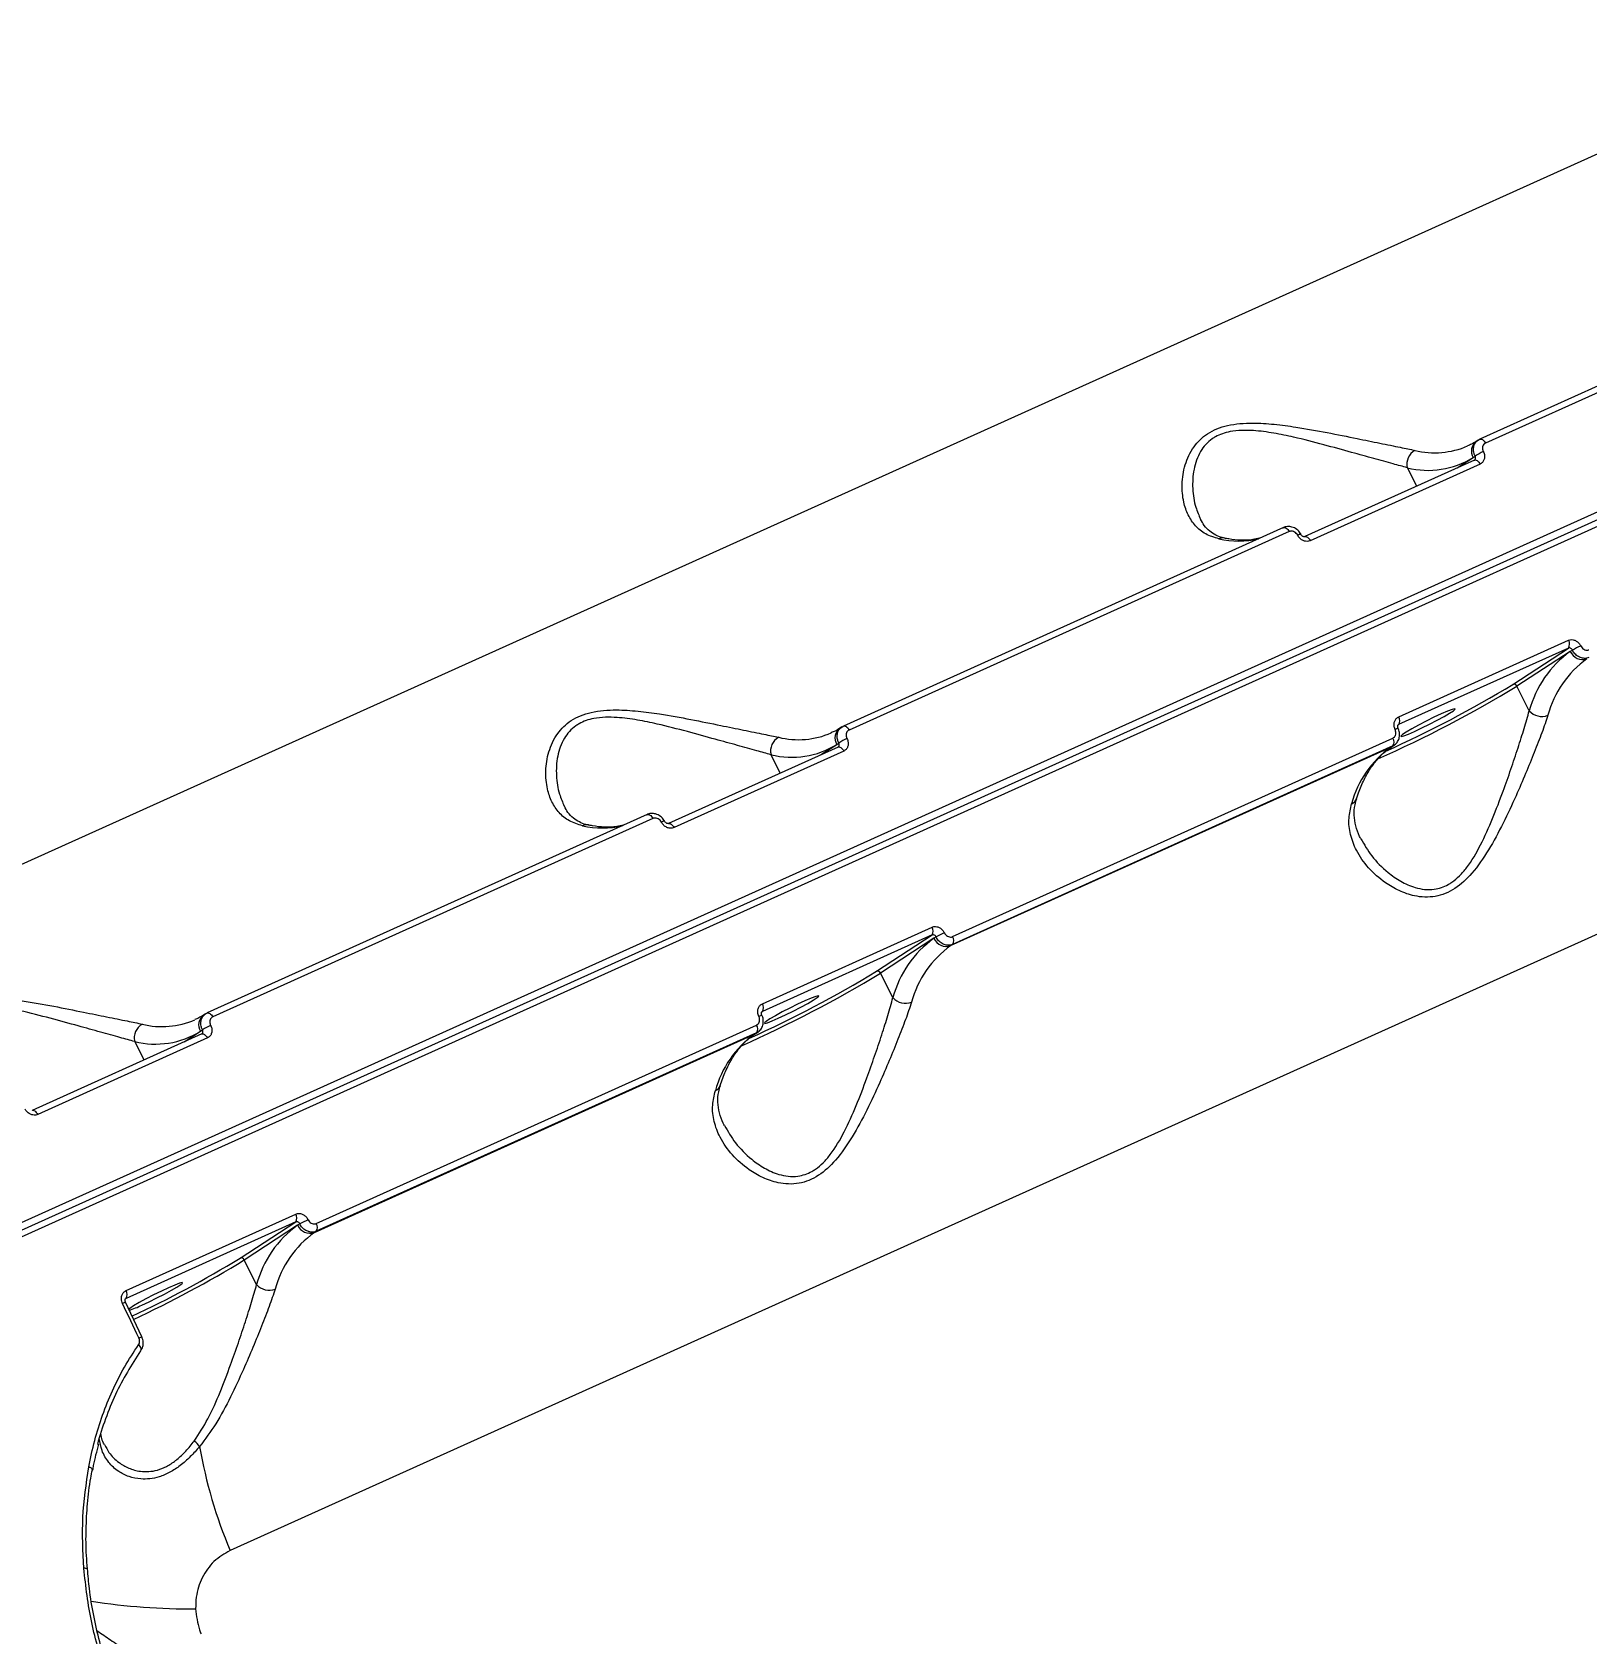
# Model space of a CAD drawing. Header units: millimetres. Extents: x -8422 to 28150, y -6982 to 5510.
# Drawn here: x 21199.7 to 21428.6, y 1173.9 to 1409.6 of the extents above; entities that cross this region are included whole.
import ezdxf

# ---------------------------------------------------------------- set-up
doc = ezdxf.new("R2010")
doc.units = ezdxf.units.MM
for name, color, linetype in [('DIKOM_ОБЪЕКТ', 7, 'Continuous'), ('DIKOM_РАЗМЕР_ЗОНА', 7, 'Continuous'), ('DIKOM_РАЗМЕР_ОБЪЕКТА', 7, 'Continuous')]:
    doc.layers.add(name, color=color, linetype=linetype)
doc.styles.add('style1', font='arial.ttf', dxfattribs={"width": 0.8})
doc.dimstyles.new('1-50', dxfattribs={"dimtxt": 300, "dimasz": 200, "dimexe": 100, "dimexo": 0, "dimgap": 100, "dimtad": 1, "dimdec": 0, "dimtxsty": 'style1', "dimcen": 0, "dimclrd": 7, "dimclre": 7, "dimadec": 1, "dimazin": 2, "dimtfac": 1, "dimtdec": 0, "dimtmove": 1, "dimatfit": 3, "dimfxl": 0, "dimlwd": 25, "dimlwe": 18, "dimarcsym": 0})

# ---------------------------------------------------------------- blocks, each defined once
blk = doc.blocks.new('*D15')
at = {"layer": 'Defpoints', "color": 0, "transparency": 16777216}
for p in [(19380.28, 3651.45), (27070.13, 3651.45), (15204.41, -3115.19)]:
    blk.add_point(p, dxfattribs=at)
at = {"layer": 'DIKOM_РАЗМЕР_ОБЪЕКТА', "color": 7, "lineweight": 18, "transparency": 16777216}
for p, q in [((19380.28, 3651.45), (27170.13, 3651.45)), ((15204.41, -3115.19), (27170.13, -3115.19))]:
    blk.add_line(p, q, dxfattribs=at)
at = {"layer": 'DIKOM_РАЗМЕР_ОБЪЕКТА', "color": 7, "lineweight": 25, "transparency": 16777216}
blk.add_line((27070.13, -2915.19), (27070.13, 3451.45), dxfattribs=at)
at = {"layer": 'DIKOM_РАЗМЕР_ОБЪЕКТА', "color": 7, "transparency": 16777216}
for points in [[(27036.8, 3451.45), (27103.47, 3451.45), (27070.13, 3651.45)], [(27036.8, -2915.19), (27103.47, -2915.19), (27070.13, -3115.19)]]:
    blk.add_solid(points, dxfattribs=at)
at = {"layer": 'DIKOM_РАЗМЕР_ОБЪЕКТА', "color": 0, "transparency": 16777216, "insert": (26816.96, -135.25), "char_height": 300, "attachment_point": 5, "rotation": 90, "style": 'style1'}
blk.add_mtext('6750', dxfattribs=at)
blk = doc.blocks.new('*D16')
at = {"layer": 'Defpoints', "color": 0, "transparency": 16777216}
for p in [(12490, 1387.95), (23986.61, 1004.03), (12490, -5796.5)]:
    blk.add_point(p, dxfattribs=at)
at = {"layer": 'DIKOM_РАЗМЕР_ОБЪЕКТА', "color": 7, "lineweight": 18, "transparency": 16777216}
for p, q in [((12490, 1387.95), (12490, -5896.5)), ((23986.61, 1004.03), (23986.61, -5896.5))]:
    blk.add_line(p, q, dxfattribs=at)
at = {"layer": 'DIKOM_РАЗМЕР_ОБЪЕКТА', "color": 7, "lineweight": 25, "transparency": 16777216}
blk.add_line((23786.61, -5796.5), (12690, -5796.5), dxfattribs=at)
at = {"layer": 'DIKOM_РАЗМЕР_ОБЪЕКТА', "color": 7, "transparency": 16777216}
for points in [[(12690, -5763.17), (12690, -5829.83), (12490, -5796.5)], [(23786.61, -5763.17), (23786.61, -5829.83), (23986.61, -5796.5)]]:
    blk.add_solid(points, dxfattribs=at)
at = {"layer": 'DIKOM_РАЗМЕР_ОБЪЕКТА', "color": 0, "transparency": 16777216, "insert": (18238.3, -5543.33), "char_height": 300, "attachment_point": 5, "style": 'style1'}
blk.add_mtext('11500', dxfattribs=at)
blk = doc.blocks.new('*D14')
at = {"layer": 'Defpoints', "color": 0, "transparency": 16777216}
for p in [(20684.73, 5148.63), (28049.7, 5148.63), (14575.76, -5055.5)]:
    blk.add_point(p, dxfattribs=at)
at = {"layer": 'DIKOM_РАЗМЕР_ЗОНА', "color": 7, "lineweight": 18, "transparency": 16777216}
for p, q in [((20684.73, 5148.63), (28149.7, 5148.63)), ((14575.76, -5055.5), (28149.7, -5055.5))]:
    blk.add_line(p, q, dxfattribs=at)
at = {"layer": 'DIKOM_РАЗМЕР_ЗОНА', "color": 7, "lineweight": 25, "transparency": 16777216}
blk.add_line((28049.7, -4855.5), (28049.7, 4948.63), dxfattribs=at)
at = {"layer": 'DIKOM_РАЗМЕР_ЗОНА', "color": 7, "transparency": 16777216}
for points in [[(28016.36, 4948.63), (28083.03, 4948.63), (28049.7, 5148.63)], [(28016.36, -4855.5), (28083.03, -4855.5), (28049.7, -5055.5)]]:
    blk.add_solid(points, dxfattribs=at)
at = {"layer": 'DIKOM_РАЗМЕР_ЗОНА', "color": 0, "transparency": 16777216, "insert": (27796.52, -63.59), "char_height": 300, "attachment_point": 5, "rotation": 90, "style": 'style1'}
blk.add_mtext('10200', dxfattribs=at)
blk = doc.blocks.new('*D13')
at = {"layer": 'Defpoints', "color": 0, "transparency": 16777216}
for p in [(10490, 1785.06), (25983.09, 460.53), (10490, -6882.5)]:
    blk.add_point(p, dxfattribs=at)
at = {"layer": 'DIKOM_РАЗМЕР_ЗОНА', "color": 7, "lineweight": 18, "transparency": 16777216}
for p, q in [((10490, 1785.06), (10490, -6982.5)), ((25983.09, 460.53), (25983.09, -6982.5))]:
    blk.add_line(p, q, dxfattribs=at)
at = {"layer": 'DIKOM_РАЗМЕР_ЗОНА', "color": 7, "lineweight": 25, "transparency": 16777216}
blk.add_line((25783.09, -6882.5), (10690, -6882.5), dxfattribs=at)
at = {"layer": 'DIKOM_РАЗМЕР_ЗОНА', "color": 7, "transparency": 16777216}
for points in [[(10690, -6849.17), (10690, -6915.83), (10490, -6882.5)], [(25783.09, -6849.17), (25783.09, -6915.83), (25983.09, -6882.5)]]:
    blk.add_solid(points, dxfattribs=at)
at = {"layer": 'DIKOM_РАЗМЕР_ЗОНА', "color": 0, "transparency": 16777216, "insert": (18236.55, -6629.33), "char_height": 300, "attachment_point": 5, "style": 'style1'}
blk.add_mtext('15500', dxfattribs=at)

msp = doc.modelspace()

# ---------------------------------------------------------------- linework, layer by layer
at = {"layer": 'DIKOM_ОБЪЕКТ', "color": 7, "linetype": 'Continuous', "lineweight": 15}
for p, q in [((21181.88, 1279.83), (21455.08, 1402.96)), ((21170.8, 1222.19), (21548.59, 1392.46)), ((21548.64, 1391.3), (21170.84, 1221.03)), ((21549.48, 1390.67), (21171.69, 1220.41)), ((21477.6, 1378.94), (21412.81, 1349.74)), ((21478.43, 1378.34), (21413.64, 1349.15)), ((21412.58, 1349.61), (21412.29, 1349.42)), ((21412.59, 1349.59), (21412.77, 1349.72)), ((21412.77, 1349.72), (21412.81, 1349.74)), ((21412.02, 1346.65), (21387.04, 1335.4)), ((21412.85, 1346.06), (21387.87, 1334.8)), ((21409.46, 1345.5), (21411.82, 1347.04)), ((21411.82, 1347.04), (21412.13, 1347.24)), ((21412.03, 1346.66), (21412.01, 1346.66)), ((21402.15, 1345.53), (21403.51, 1342.82)), ((21383.93, 1336.72), (21319.14, 1307.52)), ((21383.92, 1336.72), (21383.93, 1336.72)), ((21384.76, 1336.13), (21319.97, 1306.93)), ((21400.88, 1308.88), (21425.86, 1320.14)), ((21425.85, 1318.99), (21400.87, 1307.73)), ((21417.67, 1313.65), (21425.85, 1318.99)), ((21426.14, 1318.51), (21418.28, 1313.38)), ((21426.44, 1318.71), (21426.14, 1318.51)), ((21420.09, 1309.77), (21418.28, 1313.38)), ((21502.05, 1309.33), (21228.86, 1186.2)), ((21318.91, 1307.39), (21318.62, 1307.21)), ((21318.93, 1307.37), (21319.11, 1307.5)), ((21319.11, 1307.5), (21319.14, 1307.52)), ((21400.87, 1307.73), (21400.82, 1307.7)), ((21400.87, 1307.73), (21400.83, 1307.7)), ((21318.35, 1304.44), (21293.37, 1293.18)), ((21319.18, 1303.84), (21294.21, 1292.59)), ((21315.79, 1303.28), (21318.15, 1304.83)), ((21318.15, 1304.83), (21318.46, 1305.03)), ((21318.36, 1304.45), (21318.35, 1304.44)), ((21334.92, 1275.21), (21399.71, 1304.41)), ((21400, 1304.6), (21335.21, 1275.4)), ((21335.22, 1276.54), (21400.01, 1305.74)), ((21399.71, 1304.41), (21400, 1304.6)), ((21399.91, 1304.52), (21399.71, 1304.41)), ((21399.91, 1304.52), (21400.2, 1304.71)), ((21400.18, 1304.73), (21400, 1304.6)), ((21308.48, 1303.31), (21309.84, 1300.6)), ((21290.26, 1294.5), (21225.48, 1265.31)), ((21290.25, 1294.5), (21290.26, 1294.5)), ((21291.09, 1293.91), (21226.31, 1264.72)), ((21307.21, 1266.66), (21332.19, 1277.92)), ((21332.18, 1276.78), (21307.21, 1265.52)), ((21324, 1271.44), (21332.18, 1276.78)), ((21332.47, 1276.29), (21324.61, 1271.17)), ((21332.77, 1276.49), (21332.47, 1276.29)), ((21335.21, 1275.4), (21334.92, 1275.21)), ((21326.42, 1267.56), (21324.61, 1271.17)), ((21225.24, 1265.18), (21224.95, 1264.99)), ((21225.26, 1265.16), (21225.44, 1265.29)), ((21225.44, 1265.29), (21225.48, 1265.31)), ((21241.55, 1234.32), (21306.34, 1263.52)), ((21307.21, 1265.52), (21307.15, 1265.48)), ((21307.21, 1265.52), (21307.16, 1265.49)), ((21224.68, 1262.22), (21199.71, 1250.97)), ((21225.52, 1261.63), (21200.54, 1250.37)), ((21222.12, 1261.07), (21224.49, 1262.61)), ((21224.49, 1262.61), (21224.79, 1262.81)), ((21224.69, 1262.23), (21224.68, 1262.23)), ((21241.26, 1233), (21306.04, 1262.2)), ((21306.33, 1262.38), (21241.55, 1233.18)), ((21306.04, 1262.2), (21306.33, 1262.38)), ((21306.24, 1262.3), (21306.04, 1262.2)), ((21306.24, 1262.3), (21306.53, 1262.49)), ((21306.51, 1262.51), (21306.33, 1262.38)), ((21214.82, 1261.1), (21216.18, 1258.39)), ((21213.54, 1224.45), (21238.52, 1235.71)), ((21238.52, 1234.56), (21213.54, 1223.3)), ((21230.33, 1229.22), (21238.52, 1234.56)), ((21238.8, 1234.08), (21230.95, 1228.95)), ((21239.11, 1234.28), (21238.8, 1234.08)), ((21241.55, 1233.18), (21241.26, 1233)), ((21232.76, 1225.34), (21230.95, 1228.95)), ((21215.87, 1217.66), (21213.47, 1222.75)), ((21213.54, 1223.3), (21213.49, 1223.27)), ((21213.54, 1223.3), (21213.49, 1223.27))]:
    msp.add_line(p, q, dxfattribs=at)
at = {"layer": 'DIKOM_ОБЪЕКТ', "color": 7, "linetype": 'Continuous', "lineweight": 15, "flags": 128}
for points in [[(21412.81, 1349.74), (21412.87, 1349.75), (21412.97, 1349.76), (21413.08, 1349.73), (21413.2, 1349.67), (21413.32, 1349.57), (21413.44, 1349.45), (21413.54, 1349.31), (21413.64, 1349.15)], [(21412.02, 1346.65), (21412.07, 1346.67), (21412.18, 1346.68), (21412.29, 1346.65), (21412.41, 1346.58), (21412.53, 1346.49), (21412.65, 1346.37), (21412.75, 1346.22), (21412.85, 1346.06)], [(21383.93, 1336.72), (21383.98, 1336.74), (21384.09, 1336.74), (21384.2, 1336.71), (21384.32, 1336.65), (21384.44, 1336.56), (21384.56, 1336.43), (21384.66, 1336.29), (21384.76, 1336.13)], [(21387.04, 1335.4), (21387.1, 1335.41), (21387.2, 1335.42), (21387.31, 1335.39), (21387.43, 1335.32), (21387.55, 1335.23), (21387.67, 1335.11), (21387.78, 1334.96), (21387.87, 1334.8)], [(21403.21, 1306.74), (21404.28, 1307.24), (21405.42, 1307.8), (21406.54, 1308.38), (21407.56, 1308.93), (21408.37, 1309.41), (21408.93, 1309.77), (21409.19, 1310), (21409.12, 1310.06), (21408.73, 1309.96), (21408.05, 1309.7), (21407.14, 1309.3), (21406.07, 1308.81), (21404.93, 1308.25), (21403.81, 1307.67), (21402.8, 1307.12), (21401.98, 1306.64), (21401.42, 1306.27), (21401.17, 1306.05), (21401.24, 1305.99), (21401.63, 1306.09), (21402.3, 1306.35), (21403.21, 1306.74)], [(21319.14, 1307.52), (21319.2, 1307.54), (21319.3, 1307.54), (21319.42, 1307.51), (21319.53, 1307.45), (21319.65, 1307.36), (21319.77, 1307.24), (21319.88, 1307.09), (21319.97, 1306.93)], [(21318.35, 1304.44), (21318.41, 1304.46), (21318.51, 1304.46), (21318.63, 1304.43), (21318.74, 1304.37), (21318.86, 1304.27), (21318.98, 1304.15), (21319.09, 1304.01), (21319.18, 1303.84)], [(21290.26, 1294.5), (21290.32, 1294.52), (21290.42, 1294.53), (21290.54, 1294.5), (21290.65, 1294.43), (21290.77, 1294.34), (21290.89, 1294.22), (21291, 1294.08), (21291.09, 1293.91)], [(21293.37, 1293.18), (21293.43, 1293.2), (21293.53, 1293.2), (21293.65, 1293.17), (21293.77, 1293.11), (21293.89, 1293.01), (21294, 1292.89), (21294.11, 1292.75), (21294.21, 1292.59)], [(21309.55, 1264.53), (21310.61, 1265.02), (21311.76, 1265.59), (21312.88, 1266.17), (21313.89, 1266.72), (21314.71, 1267.19), (21315.27, 1267.56), (21315.52, 1267.78), (21315.45, 1267.84), (21315.06, 1267.74), (21314.38, 1267.48), (21313.47, 1267.09), (21312.4, 1266.59), (21311.26, 1266.03), (21310.14, 1265.45), (21309.13, 1264.9), (21308.31, 1264.42), (21307.75, 1264.06), (21307.5, 1263.84), (21307.57, 1263.77), (21307.96, 1263.87), (21308.63, 1264.13), (21309.55, 1264.53)], [(21225.48, 1265.31), (21225.53, 1265.32), (21225.64, 1265.33), (21225.75, 1265.3), (21225.87, 1265.23), (21225.99, 1265.14), (21226.1, 1265.02), (21226.21, 1264.88), (21226.31, 1264.72)], [(21224.68, 1262.22), (21224.74, 1262.24), (21224.84, 1262.25), (21224.96, 1262.22), (21225.08, 1262.15), (21225.2, 1262.06), (21225.31, 1261.94), (21225.42, 1261.79), (21225.52, 1261.63)], [(21199.71, 1250.97), (21199.76, 1250.98), (21199.87, 1250.99), (21199.98, 1250.96), (21200.1, 1250.89), (21200.22, 1250.8), (21200.33, 1250.68), (21200.44, 1250.53), (21200.54, 1250.37)], [(21215.88, 1222.31), (21216.95, 1222.81), (21218.09, 1223.37), (21219.21, 1223.95), (21220.22, 1224.5), (21221.04, 1224.98), (21221.6, 1225.34), (21221.85, 1225.57), (21221.78, 1225.63), (21221.39, 1225.53), (21220.72, 1225.27), (21219.81, 1224.87), (21218.74, 1224.38), (21217.6, 1223.82), (21216.47, 1223.24), (21215.46, 1222.69), (21214.65, 1222.21), (21214.09, 1221.84), (21213.88, 1221.68)], [(21215.43, 1217.48), (21215.13, 1218.11), (21214.83, 1218.75), (21214.53, 1219.39), (21214.23, 1220.02), (21213.93, 1220.66), (21213.63, 1221.29), (21213.32, 1221.93), (21213.02, 1222.57)], [(21215.74, 1215.66), (21215.77, 1215.74), (21215.78, 1215.85), (21215.76, 1215.96), (21215.7, 1216.08), (21215.62, 1216.21), (21215.51, 1216.35), (21215.38, 1216.47)], [(21215.67, 1215.6), (21215.74, 1215.66), (21215.74, 1215.66)], [(21208.56, 1198.11), (21208.56, 1198.11), (21208.56, 1198.17), (21208.52, 1198.24), (21208.44, 1198.31), (21208.34, 1198.38), (21208.21, 1198.44), (21208.05, 1198.51)], [(21207.84, 1183.49), (21207.83, 1183.51), (21207.79, 1183.54), (21207.71, 1183.56), (21207.61, 1183.58), (21207.48, 1183.59), (21207.32, 1183.59)]]:
    msp.add_lwpolyline(points, dxfattribs=at)
at = {"layer": 'DIKOM_ОБЪЕКТ', "color": 7, "linetype": 'Continuous', "lineweight": 15}
for centre, radius, start, end in [((21406.2, 1359.93), 12.19, 256.1439, 293.325), ((21413.38, 1347.97), 1.81, 126.8692, 210.8524), ((21404.36, 1346.08), 2.28, 118.4047, 194.0667), ((21405.2, 1357.68), 12.53, 255.9045, 301.8826), ((21416.35, 1341.09), 7.46, 113.9139, 124.48), ((21374.98, 1333.84), 1.36, 78.7186, 115.0593), ((21377.34, 1347.92), 13.18, 257.0994, 282.7908), ((21386.49, 1334.88), 0.865, 91.2532, 124.024), ((21425.06, 1319.57), 0.981, 324.0664, 35.4924), ((21435.34, 1305.68), 15.78, 125.657, 164.9894), ((21427.94, 1319.28), 1.96, 203.1587, 289.3712), ((21436.19, 1300.3), 20.82, 114.1283, 117.9072), ((21437.35, 1305.21), 15.03, 125.6571, 164.9899), ((21322.99, 1471.1), 184.27, 293.9532, 301.1387), ((21328.73, 1460.08), 171.32, 294.215, 301.2728), ((21417.83, 1313.19), 0.491, 23.1568, 109.3698), ((21400.08, 1308.31), 0.982, 324.0924, 35.4664), ((21421.94, 1311.42), 2.48, 221.7151, 291.0839), ((21312.53, 1317.71), 12.19, 256.1433, 293.3256), ((21319.71, 1305.76), 1.81, 126.8684, 210.8531), ((21401.41, 1305.02), 2.24, 105.6853, 118.0669), ((21310.7, 1303.87), 2.28, 118.4053, 194.0663), ((21311.54, 1315.46), 12.53, 255.9041, 301.8831), ((21322.68, 1298.87), 7.46, 113.9148, 124.478), ((21408.47, 1292.2), 15.03, 125.6573, 164.9887), ((21399.21, 1305.17), 0.978, 323.9901, 35.315), ((21393.48, 1297.27), 1.27, 291.9987, 340.8202), ((21281.31, 1291.62), 1.36, 78.7224, 115.0576), ((21283.67, 1305.71), 13.18, 257.0998, 282.7907), ((21292.82, 1292.67), 0.865, 91.2446, 124.0292), ((21331.39, 1277.35), 0.981, 324.0657, 35.4931), ((21341.67, 1263.47), 15.78, 125.6571, 164.9893), ((21334.27, 1277.06), 1.96, 203.1583, 289.3715), ((21342.53, 1258.06), 20.85, 114.131, 117.9046), ((21334.42, 1275.97), 0.978, 323.9895, 35.3036), ((21343.69, 1263), 15.03, 125.6573, 164.9899), ((21229.33, 1428.88), 184.26, 293.9531, 301.1388), ((21235.06, 1417.87), 171.33, 294.215, 301.2727), ((21324.16, 1270.97), 0.491, 23.158, 109.371), ((21306.41, 1266.09), 0.981, 324.0739, 35.4848), ((21328.28, 1269.21), 2.48, 221.7145, 291.0838), ((21217.03, 1261.65), 2.28, 118.4087, 194.0626), ((21218.86, 1275.5), 12.2, 256.1455, 293.3234), ((21226.04, 1263.54), 1.81, 126.8692, 210.8524), ((21229.02, 1256.65), 7.47, 113.9182, 124.4757), ((21305.54, 1262.96), 0.978, 323.9906, 35.3145), ((21307.75, 1262.79), 2.25, 105.7087, 118.0402), ((21217.87, 1273.25), 12.53, 255.9041, 301.883), ((21314.81, 1249.98), 15.03, 125.6571, 164.9899), ((21299.81, 1255.05), 1.27, 292.0105, 340.8167), ((21237.72, 1235.14), 0.981, 324.0662, 35.4926), ((21248, 1221.25), 15.78, 125.657, 164.9894), ((21250.02, 1220.78), 15.03, 125.6571, 164.99), ((21240.61, 1234.85), 1.96, 203.1598, 289.3701), ((21248.87, 1215.85), 20.85, 114.1318, 117.9049), ((21240.75, 1233.76), 0.978, 323.9897, 35.3033), ((21146.05, 1367.34), 161.8, 294.9928, 301.3911), ((21142.4, 1374.45), 170.32, 295.0895, 301.3234), ((21230.49, 1228.76), 0.491, 23.1568, 109.3698), ((21212.74, 1223.88), 0.981, 324.066, 35.4927), ((21234.61, 1226.99), 2.48, 221.7148, 291.0839), ((21214.07, 1220.61), 2.22, 105.5961, 118.1047), ((21210.89, 1232.32), 11.18, 285.8123, 296.4745), ((21216.89, 1214.59), 3.23, 108.325, 116.9038), ((21219.71, 1197.71), 6.02, 39.2012, 49.9803), ((21294.39, 1213.7), 71.07, 189.8776, 202.7678), ((21223.18, 1273.39), 95.78, 261.1483, 270.3693)]:
    msp.add_arc(centre, radius, start, end, dxfattribs=at)
for points, knots in [([(21549.04, 1392.62), (21548.13, 1394.42), (21545.5, 1399.63), (21541.02, 1408.19), (21535.59, 1418.26), (21530.03, 1428.21), (21524.34, 1438.05), (21518.53, 1447.76), (21512.61, 1457.34), (21506.58, 1466.78), (21500.44, 1476.07), (21494.21, 1485.21), (21487.87, 1494.19), (21481.44, 1503.01), (21474.93, 1511.65), (21468.33, 1520.11), (21461.66, 1528.38), (21454.91, 1536.46), (21448.1, 1544.34), (21441.23, 1552.02), (21434.29, 1559.49), (21427.31, 1566.74), (21420.28, 1573.77), (21413.21, 1580.57), (21406.1, 1587.14), (21398.96, 1593.47), (21391.8, 1599.57), (21384.61, 1605.41), (21377.42, 1611.01), (21370.21, 1616.35), (21363, 1621.43), (21355.78, 1626.25), (21348.58, 1630.8), (21341.39, 1635.08), (21334.22, 1639.09), (21327.07, 1642.82), (21319.94, 1646.27), (21312.85, 1649.44), (21305.81, 1652.33), (21298.8, 1654.93), (21291.85, 1657.24), (21284.95, 1659.26), (21278.11, 1660.99), (21271.33, 1662.42), (21264.63, 1663.56), (21258, 1664.41), (21251.46, 1664.94), (21246.29, 1665.19), (21243.33, 1665.15), (21242.5, 1665.14)], [0, 0, 0, 0, 0.01146, 0.033232, 0.055005, 0.076778, 0.098551, 0.120324, 0.142097, 0.163871, 0.185645, 0.207419, 0.229194, 0.250968, 0.272744, 0.29452, 0.316296, 0.338072, 0.359849, 0.381627, 0.403405, 0.425184, 0.446964, 0.468744, 0.490524, 0.512305, 0.534087, 0.55587, 0.577653, 0.599437, 0.621221, 0.643005, 0.66479, 0.686576, 0.708361, 0.730146, 0.751931, 0.773716, 0.795499, 0.817281, 0.839061, 0.860839, 0.882615, 0.904387, 0.926155, 0.947918, 0.969677, 0.991429, 1, 1, 1, 1]), ([(21374.4, 1335.07), (21373.72, 1335.28), (21372.37, 1335.69), (21370.91, 1336.93), (21369.83, 1338.53), (21369.13, 1340.59), (21368.89, 1343.09), (21369.31, 1345.91), (21370.49, 1348.55), (21372.26, 1350.35), (21374.08, 1351.29), (21375.7, 1351.8), (21377.5, 1352.06), (21379.8, 1352.15), (21382.57, 1351.97), (21386.25, 1351.46), (21390.37, 1350.72), (21394.54, 1349.87), (21398.15, 1349.14), (21401.07, 1348.55), (21402.58, 1348.23), (21403.28, 1348.09)], [0, 0, 0, 0, 0.055477, 0.111025, 0.166498, 0.222006, 0.290024, 0.357964, 0.422677, 0.477408, 0.505247, 0.533095, 0.56271, 0.592374, 0.640429, 0.688581, 0.760325, 0.832061, 0.891001, 0.949867, 1, 1, 1, 1]), ([(21402.15, 1345.53), (21401.48, 1345.72), (21400.01, 1346.12), (21397.22, 1346.89), (21393.79, 1347.84), (21389.83, 1348.93), (21385.96, 1349.93), (21382.48, 1350.66), (21379.9, 1351.01), (21377.74, 1351.06), (21375.79, 1350.87), (21374.34, 1350.37), (21373.21, 1349.66), (21372.42, 1348.96), (21371.35, 1347.49), (21370.6, 1345.24), (21370.47, 1342.41), (21370.86, 1339.9), (21371.46, 1338.53), (21371.72, 1337.96)], [0, 0, 0, 0, 0.061486, 0.13326, 0.206987, 0.294192, 0.383694, 0.441011, 0.499494, 0.533514, 0.568445, 0.618446, 0.631766, 0.662963, 0.695201, 0.77222, 0.854273, 0.93858, 1, 1, 1, 1]), ([(21412.29, 1349.42), (21412.06, 1349.27), (21411.66, 1349.01), (21411.21, 1348.84), (21411.02, 1348.77)], [0, 0, 0, 0, 0.573056, 1, 1, 1, 1]), ([(21412.13, 1347.24), (21412.07, 1347.38), (21411.92, 1347.71), (21411.85, 1348.3), (21411.97, 1348.9), (21412.23, 1349.36), (21412.49, 1349.52), (21412.59, 1349.59)], [0, 0, 0, 0, 0.154712, 0.389089, 0.623325, 0.857517, 1, 1, 1, 1]), ([(21413.64, 1349.15), (21413.56, 1349.1), (21413.39, 1349), (21413.24, 1348.74), (21413.18, 1348.44), (21413.22, 1348.15), (21413.29, 1347.98), (21413.33, 1347.91)], [0, 0, 0, 0, 0.214241, 0.428598, 0.643182, 0.858084, 1, 1, 1, 1]), ([(21412.07, 1346.7), (21412.08, 1346.71), (21412.13, 1346.74), (21412.18, 1346.84), (21412.21, 1346.98), (21412.18, 1347.13), (21412.14, 1347.21), (21412.13, 1347.24)], [0, 0, 0, 0, 0.05383, 0.311611, 0.569966, 0.828924, 1, 1, 1, 1]), ([(21413.33, 1347.91), (21413.37, 1347.81), (21413.49, 1347.56), (21413.54, 1347.12), (21413.45, 1346.67), (21413.22, 1346.28), (21412.97, 1346.13), (21412.85, 1346.06)], [0, 0, 0, 0, 0.141846, 0.356731, 0.571339, 0.785714, 1, 1, 1, 1]), ([(21198.53, 747.48), (21201.31, 750.74), (21206.89, 757.26), (21214.4, 768.44), (21221.28, 780.57), (21227.48, 793.83), (21232.98, 808.19), (21237.73, 823.64), (21241.62, 839.83), (21244.67, 856.7), (21246.9, 874.15), (21248.35, 892.48), (21248.97, 911.64), (21248.75, 931.61), (21247.7, 951.69), (21245.88, 971.78), (21243.36, 991.81), (21240.08, 1012.32), (21236.02, 1033.28), (21231.18, 1054.63), (21225.58, 1076.2), (21219.23, 1097.91), (21212.14, 1119.7), (21204.29, 1141.65), (21195.67, 1163.68), (21186.28, 1185.71), (21176.35, 1207.27), (21165.9, 1228.28), (21155.01, 1248.7), (21143.49, 1268.86), (21131.35, 1288.69), (21118.63, 1308.08), (21106.4, 1325.55), (21098.3, 1336.27), (21094.72, 1341.01)], [0, 0, 0, 0, 0.03105, 0.062272, 0.093518, 0.12474, 0.156869, 0.189024, 0.221153, 0.252375, 0.283621, 0.314844, 0.346973, 0.379128, 0.411257, 0.441355, 0.471474, 0.501572, 0.53248, 0.56341, 0.594318, 0.62554, 0.656786, 0.688008, 0.720137, 0.752293, 0.784422, 0.815644, 0.84689, 0.878112, 0.910241, 0.942397, 0.974526, 1, 1, 1, 1]), ([(21198.78, 747.64), (21200, 749.03), (21202.64, 752.02), (21206.5, 756.95), (21210.4, 762.34), (21214.12, 767.98), (21217.66, 773.85), (21221, 779.94), (21224.16, 786.26), (21227.14, 792.81), (21229.93, 799.58), (21232.54, 806.59), (21234.96, 813.83), (21237.21, 821.3), (21239.27, 829.01), (21241.16, 836.95), (21242.85, 845.12), (21244.36, 853.46), (21245.66, 861.97), (21246.76, 870.61), (21247.66, 879.4), (21248.36, 888.34), (21248.87, 897.43), (21249.18, 906.68), (21249.29, 916.08), (21249.2, 925.64), (21248.91, 935.37), (21248.43, 945.26), (21247.75, 955.3), (21246.87, 965.45), (21245.8, 975.66), (21244.53, 985.92), (21243.08, 996.25), (21241.44, 1006.64), (21239.6, 1017.09), (21237.58, 1027.61), (21235.37, 1038.18), (21232.96, 1048.82), (21230.37, 1059.52), (21227.58, 1070.28), (21224.61, 1081.1), (21221.45, 1091.94), (21218.13, 1102.76), (21214.64, 1113.55), (21210.99, 1124.31), (21207.17, 1135.02), (21203.2, 1145.7), (21199.06, 1156.35), (21194.76, 1166.96), (21190.3, 1177.53), (21185.68, 1188.06), (21180.89, 1198.56), (21175.95, 1209.01), (21170.85, 1219.4), (21165.63, 1229.69), (21160.28, 1239.85), (21154.82, 1249.88), (21149.24, 1259.77), (21143.55, 1269.54), (21137.74, 1279.17), (21131.82, 1288.68), (21125.78, 1298.05), (21119.63, 1307.28), (21113.36, 1316.39), (21106.98, 1325.36), (21100.94, 1333.59), (21097, 1338.75), (21095.25, 1341.03)], [0, 0, 0, 0, 0.013413, 0.028975, 0.044584, 0.06014, 0.07562, 0.091044, 0.106428, 0.121791, 0.137148, 0.152515, 0.167906, 0.183338, 0.198828, 0.214393, 0.230027, 0.245639, 0.261158, 0.276612, 0.292018, 0.307394, 0.322757, 0.338125, 0.353509, 0.368927, 0.384396, 0.399934, 0.415554, 0.431174, 0.446686, 0.462149, 0.477574, 0.492974, 0.508362, 0.52375, 0.539148, 0.554568, 0.57002, 0.585519, 0.601075, 0.616652, 0.632182, 0.647658, 0.663093, 0.678501, 0.693892, 0.70928, 0.724675, 0.740088, 0.75553, 0.771014, 0.786552, 0.802132, 0.817683, 0.833173, 0.84862, 0.864035, 0.87943, 0.894819, 0.910213, 0.92562, 0.941053, 0.956525, 0.972046, 0.987622, 1, 1, 1, 1]), ([(21375.27, 1335.19), (21375.15, 1335.21), (21374.63, 1335.29), (21373.89, 1335.62), (21373, 1336.19), (21372.26, 1336.95), (21371.89, 1337.64), (21371.72, 1337.96)], [0, 0, 0, 0, 0.066226, 0.27441, 0.513021, 0.775931, 1, 1, 1, 1]), ([(21386.46, 1335.74), (21386.43, 1335.79), (21386.31, 1336.08), (21385.88, 1336.5), (21385.21, 1336.85), (21384.5, 1336.9), (21384, 1336.8), (21383.8, 1336.64), (21383.77, 1336.62)], [0, 0, 0, 0, 0.054098, 0.290844, 0.53815, 0.754669, 0.962784, 1, 1, 1, 1]), ([(21380.4, 1335.17), (21380.08, 1335.09), (21379.21, 1334.87), (21377.69, 1334.83), (21376.27, 1334.97), (21375.45, 1335.13), (21375.25, 1335.17)], [0, 0, 0, 0, 0.208091, 0.567759, 0.891916, 1, 1, 1, 1]), ([(21386.01, 1335.6), (21385.94, 1335.69), (21385.82, 1335.88), (21385.55, 1336.09), (21385.24, 1336.2), (21384.97, 1336.21), (21384.82, 1336.15), (21384.76, 1336.13)], [0, 0, 0, 0, 0.215163, 0.430189, 0.644935, 0.859439, 1, 1, 1, 1]), ([(21387.87, 1334.8), (21387.78, 1334.77), (21387.56, 1334.69), (21387.15, 1334.7), (21386.69, 1334.86), (21386.28, 1335.17), (21386.1, 1335.46), (21386.01, 1335.6)], [0, 0, 0, 0, 0.140638, 0.355108, 0.56987, 0.784902, 1, 1, 1, 1]), ([(21387.03, 1335.4), (21387.01, 1335.39), (21386.98, 1335.37), (21386.84, 1335.4), (21386.7, 1335.47), (21386.58, 1335.58), (21386.48, 1335.72), (21386.44, 1335.81), (21386.43, 1335.85)], [0, 0, 0, 0, 0.299085, 0.460784, 0.598238, 0.741713, 0.882235, 1, 1, 1, 1]), ([(21425.86, 1320.14), (21425.94, 1320.17), (21426.17, 1320.25), (21426.58, 1320.24), (21427.02, 1320.06), (21427.42, 1319.75), (21427.59, 1319.46), (21427.67, 1319.31)], [0, 0, 0, 0, 0.140604, 0.355081, 0.569866, 0.78486, 1, 1, 1, 1]), ([(21426.44, 1318.71), (21426.41, 1318.76), (21426.36, 1318.86), (21426.23, 1318.96), (21426.09, 1319.02), (21425.96, 1319.03), (21425.88, 1319), (21425.85, 1318.99)], [0, 0, 0, 0, 0.215495, 0.430691, 0.645386, 0.859649, 1, 1, 1, 1]), ([(21428.88, 1317.61), (21428.76, 1317.57), (21428.46, 1317.46), (21427.92, 1317.48), (21427.32, 1317.71), (21426.79, 1318.12), (21426.56, 1318.51), (21426.44, 1318.71)], [0, 0, 0, 0, 0.140724, 0.355451, 0.57028, 0.785159, 1, 1, 1, 1]), ([(21427.67, 1319.31), (21427.73, 1319.21), (21427.85, 1319.01), (21428.11, 1318.8), (21428.41, 1318.69), (21428.68, 1318.68), (21428.83, 1318.73), (21428.89, 1318.75)], [0, 0, 0, 0, 0.215111, 0.430138, 0.644991, 0.859481, 1, 1, 1, 1]), ([(21280.73, 1292.86), (21280.06, 1293.06), (21278.7, 1293.48), (21277.24, 1294.72), (21276.17, 1296.32), (21275.47, 1298.37), (21275.22, 1300.88), (21275.64, 1303.7), (21276.82, 1306.34), (21278.59, 1308.13), (21280.42, 1309.08), (21282.03, 1309.58), (21283.83, 1309.85), (21286.14, 1309.93), (21288.91, 1309.75), (21292.58, 1309.25), (21296.71, 1308.51), (21300.87, 1307.66), (21304.49, 1306.92), (21307.4, 1306.33), (21308.92, 1306.02), (21309.61, 1305.87)], [0, 0, 0, 0, 0.055477, 0.111025, 0.166498, 0.222007, 0.290024, 0.357963, 0.422677, 0.477408, 0.505247, 0.533095, 0.56271, 0.592376, 0.640429, 0.688581, 0.760325, 0.832062, 0.891001, 0.949867, 1, 1, 1, 1]), ([(21308.48, 1303.31), (21307.81, 1303.5), (21306.34, 1303.91), (21303.55, 1304.67), (21300.12, 1305.62), (21296.16, 1306.72), (21292.29, 1307.72), (21288.81, 1308.44), (21286.24, 1308.79), (21284.07, 1308.85), (21282.12, 1308.66), (21280.68, 1308.16), (21279.54, 1307.44), (21278.75, 1306.75), (21277.69, 1305.28), (21276.94, 1303.02), (21276.8, 1300.19), (21277.19, 1297.69), (21277.8, 1296.32), (21278.05, 1295.74)], [0, 0, 0, 0, 0.061486, 0.13326, 0.206987, 0.294193, 0.383694, 0.441011, 0.499495, 0.533514, 0.568445, 0.618447, 0.631766, 0.662964, 0.6952, 0.77222, 0.854272, 0.93858, 1, 1, 1, 1]), ([(21422.84, 1309.11), (21422.56, 1308.28), (21422, 1306.62), (21420.86, 1303.68), (21419.58, 1300.55), (21418.06, 1297.04), (21416.29, 1293.22), (21414.19, 1289.31), (21411.88, 1285.93), (21409.63, 1283.82), (21407.74, 1282.84), (21406.24, 1282.4), (21404.7, 1282.31), (21402.89, 1282.54), (21400.91, 1283.24), (21398.57, 1284.62), (21396.34, 1286.6), (21394.63, 1289.04), (21393.7, 1291.53), (21393.42, 1293.84), (21393.79, 1295.38), (21393.95, 1296.09)], [0, 0, 0, 0, 0.055476, 0.111025, 0.166498, 0.222007, 0.290024, 0.357963, 0.422676, 0.477407, 0.505247, 0.533095, 0.56271, 0.592375, 0.64043, 0.688581, 0.760326, 0.832062, 0.891, 0.949867, 1, 1, 1, 1]), ([(21395.31, 1290.95), (21395.8, 1290.09), (21396.84, 1288.28), (21398.93, 1286.19), (21401.14, 1284.64), (21402.98, 1283.8), (21404.67, 1283.44), (21406.32, 1283.44), (21407.71, 1283.9), (21408.93, 1284.67), (21409.86, 1285.46), (21411.37, 1287.22), (21413.03, 1290.07), (21414.74, 1293.93), (21416.18, 1297.7), (21417.42, 1301.2), (21418.45, 1304.31), (21419.39, 1307.25), (21419.86, 1308.92), (21420.09, 1309.77)], [0, 0, 0, 0, 0.081843, 0.171339, 0.228653, 0.287135, 0.32115, 0.35608, 0.40608, 0.419397, 0.450594, 0.482829, 0.559843, 0.641892, 0.726195, 0.794209, 0.863407, 0.930751, 1, 1, 1, 1]), ([(21400.36, 1307), (21400.31, 1307.1), (21400.21, 1307.36), (21400.17, 1307.8), (21400.27, 1308.26), (21400.5, 1308.66), (21400.75, 1308.81), (21400.88, 1308.88)], [0, 0, 0, 0, 0.141843, 0.356724, 0.571321, 0.785703, 1, 1, 1, 1]), ([(21318.62, 1307.21), (21318.39, 1307.06), (21317.99, 1306.8), (21317.55, 1306.63), (21317.36, 1306.55)], [0, 0, 0, 0, 0.573056, 1, 1, 1, 1]), ([(21318.46, 1305.03), (21318.4, 1305.16), (21318.25, 1305.5), (21318.18, 1306.08), (21318.3, 1306.69), (21318.56, 1307.15), (21318.83, 1307.31), (21318.93, 1307.37)], [0, 0, 0, 0, 0.154708, 0.389089, 0.623317, 0.857509, 1, 1, 1, 1]), ([(21319.97, 1306.93), (21319.89, 1306.88), (21319.73, 1306.78), (21319.57, 1306.53), (21319.51, 1306.22), (21319.55, 1305.93), (21319.63, 1305.76), (21319.66, 1305.7)], [0, 0, 0, 0, 0.214239, 0.428595, 0.643176, 0.858077, 1, 1, 1, 1]), ([(21399.96, 1304.6), (21400.02, 1304.62), (21400.29, 1304.71), (21400.66, 1305.09), (21400.97, 1305.69), (21401.04, 1306.38), (21400.96, 1306.91), (21400.81, 1307.14), (21400.79, 1307.17)], [0, 0, 0, 0, 0.061689, 0.285232, 0.505643, 0.730857, 0.96775, 1, 1, 1, 1]), ([(21400.01, 1305.74), (21400.09, 1305.79), (21400.25, 1305.89), (21400.41, 1306.15), (21400.48, 1306.46), (21400.45, 1306.75), (21400.38, 1306.93), (21400.36, 1307)], [0, 0, 0, 0, 0.214254, 0.428576, 0.64317, 0.858083, 1, 1, 1, 1]), ([(21400.81, 1307.18), (21400.79, 1307.21), (21400.76, 1307.28), (21400.73, 1307.42), (21400.74, 1307.55), (21400.77, 1307.65), (21400.8, 1307.7), (21400.82, 1307.7), (21400.83, 1307.71)], [0, 0, 0, 0, 0.089151, 0.248364, 0.415722, 0.598765, 0.819775, 1, 1, 1, 1]), ([(21318.41, 1304.48), (21318.41, 1304.49), (21318.46, 1304.52), (21318.51, 1304.62), (21318.54, 1304.77), (21318.52, 1304.91), (21318.47, 1304.99), (21318.46, 1305.03)], [0, 0, 0, 0, 0.053805, 0.311604, 0.569954, 0.828907, 1, 1, 1, 1]), ([(21319.66, 1305.7), (21319.7, 1305.6), (21319.82, 1305.34), (21319.87, 1304.91), (21319.79, 1304.45), (21319.56, 1304.06), (21319.31, 1303.92), (21319.18, 1303.84)], [0, 0, 0, 0, 0.141845, 0.356731, 0.57134, 0.785716, 1, 1, 1, 1]), ([(21394.68, 1296.85), (21394.8, 1297.22), (21395.16, 1298.29), (21395.88, 1299.89), (21396.86, 1301.55), (21397.99, 1302.95), (21399.02, 1303.91), (21399.69, 1304.37), (21399.91, 1304.52)], [0, 0, 0, 0, 0.103441, 0.300773, 0.49871, 0.698493, 0.901555, 1, 1, 1, 1]), ([(21395.31, 1290.95), (21395.25, 1291.06), (21394.89, 1291.68), (21394.53, 1292.83), (21394.29, 1294.38), (21394.35, 1295.71), (21394.61, 1296.54), (21394.7, 1296.85)], [0, 0, 0, 0, 0.05829, 0.326244, 0.59004, 0.846951, 1, 1, 1, 1]), ([(21281.6, 1292.97), (21281.48, 1292.99), (21280.97, 1293.08), (21280.22, 1293.41), (21279.33, 1293.98), (21278.59, 1294.73), (21278.23, 1295.42), (21278.06, 1295.74)], [0, 0, 0, 0, 0.066224, 0.274408, 0.513022, 0.775933, 1, 1, 1, 1]), ([(21292.79, 1293.52), (21292.77, 1293.58), (21292.64, 1293.86), (21292.22, 1294.28), (21291.54, 1294.63), (21290.83, 1294.68), (21290.34, 1294.59), (21290.14, 1294.43), (21290.11, 1294.41)], [0, 0, 0, 0, 0.054094, 0.290843, 0.538152, 0.754673, 0.962757, 1, 1, 1, 1]), ([(21286.74, 1292.95), (21286.42, 1292.87), (21285.54, 1292.65), (21284.02, 1292.62), (21282.6, 1292.75), (21281.78, 1292.92), (21281.58, 1292.96)], [0, 0, 0, 0, 0.208093, 0.567758, 0.891917, 1, 1, 1, 1]), ([(21292.34, 1293.38), (21292.28, 1293.48), (21292.16, 1293.67), (21291.88, 1293.87), (21291.58, 1293.98), (21291.3, 1293.99), (21291.15, 1293.94), (21291.09, 1293.91)], [0, 0, 0, 0, 0.215169, 0.430212, 0.644968, 0.859486, 1, 1, 1, 1]), ([(21294.21, 1292.59), (21294.12, 1292.55), (21293.89, 1292.47), (21293.48, 1292.48), (21293.02, 1292.65), (21292.61, 1292.95), (21292.43, 1293.24), (21292.34, 1293.38)], [0, 0, 0, 0, 0.140637, 0.355106, 0.569869, 0.784898, 1, 1, 1, 1]), ([(21293.37, 1293.18), (21293.35, 1293.17), (21293.32, 1293.16), (21293.17, 1293.19), (21293.04, 1293.26), (21292.91, 1293.37), (21292.81, 1293.51), (21292.77, 1293.6), (21292.76, 1293.64)], [0, 0, 0, 0, 0.299083, 0.4608, 0.598248, 0.741715, 0.882236, 1, 1, 1, 1]), ([(21332.19, 1277.92), (21332.28, 1277.95), (21332.5, 1278.04), (21332.91, 1278.02), (21333.35, 1277.85), (21333.75, 1277.53), (21333.92, 1277.24), (21334.01, 1277.09)], [0, 0, 0, 0, 0.140604, 0.355077, 0.569859, 0.784892, 1, 1, 1, 1]), ([(21332.77, 1276.49), (21332.75, 1276.54), (21332.69, 1276.64), (21332.57, 1276.75), (21332.42, 1276.81), (21332.29, 1276.81), (21332.21, 1276.79), (21332.18, 1276.78)], [0, 0, 0, 0, 0.215509, 0.430703, 0.645389, 0.859651, 1, 1, 1, 1]), ([(21335.21, 1275.4), (21335.09, 1275.36), (21334.79, 1275.25), (21334.25, 1275.26), (21333.65, 1275.49), (21333.12, 1275.91), (21332.89, 1276.3), (21332.77, 1276.49)], [0, 0, 0, 0, 0.14072, 0.355448, 0.570279, 0.785158, 1, 1, 1, 1]), ([(21334.01, 1277.09), (21334.06, 1277), (21334.18, 1276.8), (21334.44, 1276.59), (21334.74, 1276.47), (21335.01, 1276.46), (21335.16, 1276.52), (21335.22, 1276.54)], [0, 0, 0, 0, 0.215111, 0.430133, 0.64499, 0.85948, 1, 1, 1, 1]), ([(21191.18, 1267.66), (21192.36, 1267.65), (21194.72, 1267.63), (21198.67, 1267.06), (21202.92, 1266.32), (21207.1, 1265.46), (21210.73, 1264.73), (21213.69, 1264.13), (21215.23, 1263.81), (21215.94, 1263.66)], [0, 0, 0, 0, 0.128154, 0.256739, 0.426815, 0.596878, 0.737311, 0.877573, 1, 1, 1, 1]), ([(21214.82, 1261.1), (21214.12, 1261.29), (21212.63, 1261.7), (21209.79, 1262.48), (21206.35, 1263.44), (21202.38, 1264.54), (21198.4, 1265.55), (21194.67, 1266.35), (21192.45, 1266.52), (21191.33, 1266.6)], [0, 0, 0, 0, 0.122709, 0.26246, 0.406015, 0.574923, 0.748259, 0.872369, 1, 1, 1, 1]), ([(21329.17, 1266.89), (21328.89, 1266.06), (21328.33, 1264.4), (21327.19, 1261.46), (21325.91, 1258.33), (21324.39, 1254.82), (21322.63, 1251.01), (21320.52, 1247.09), (21318.21, 1243.71), (21315.96, 1241.61), (21314.08, 1240.62), (21312.57, 1240.19), (21311.04, 1240.09), (21309.22, 1240.33), (21307.24, 1241.02), (21304.9, 1242.4), (21302.68, 1244.38), (21300.96, 1246.83), (21300.03, 1249.31), (21299.75, 1251.63), (21300.12, 1253.17), (21300.29, 1253.88)], [0, 0, 0, 0, 0.055476, 0.111025, 0.166498, 0.222007, 0.290023, 0.357963, 0.422676, 0.477408, 0.505247, 0.533094, 0.56271, 0.592374, 0.64043, 0.688581, 0.760326, 0.832061, 0.891, 0.949867, 1, 1, 1, 1]), ([(21301.64, 1248.73), (21302.13, 1247.87), (21303.17, 1246.07), (21305.27, 1243.98), (21307.47, 1242.42), (21309.31, 1241.59), (21311, 1241.23), (21312.66, 1241.23), (21314.04, 1241.69), (21315.26, 1242.46), (21316.19, 1243.25), (21317.7, 1245.01), (21319.36, 1247.86), (21321.08, 1251.72), (21322.51, 1255.49), (21323.75, 1258.99), (21324.79, 1262.09), (21325.73, 1265.04), (21326.19, 1266.71), (21326.42, 1267.56)], [0, 0, 0, 0, 0.081843, 0.171339, 0.228653, 0.287134, 0.321151, 0.35608, 0.406079, 0.419398, 0.450593, 0.482828, 0.559843, 0.641892, 0.726195, 0.794209, 0.863407, 0.930751, 1, 1, 1, 1]), ([(21306.69, 1264.78), (21306.65, 1264.88), (21306.54, 1265.14), (21306.5, 1265.59), (21306.6, 1266.05), (21306.84, 1266.44), (21307.09, 1266.59), (21307.21, 1266.66)], [0, 0, 0, 0, 0.141838, 0.356718, 0.571326, 0.785702, 1, 1, 1, 1]), ([(21224.95, 1264.99), (21224.72, 1264.84), (21224.32, 1264.58), (21223.88, 1264.41), (21223.69, 1264.34)], [0, 0, 0, 0, 0.573056, 1, 1, 1, 1]), ([(21224.79, 1262.81), (21224.73, 1262.94), (21224.58, 1263.28), (21224.51, 1263.87), (21224.64, 1264.47), (21224.9, 1264.93), (21225.16, 1265.09), (21225.26, 1265.16)], [0, 0, 0, 0, 0.154708, 0.389087, 0.623324, 0.857517, 1, 1, 1, 1]), ([(21225.99, 1263.48), (21226.04, 1263.38), (21226.15, 1263.13), (21226.21, 1262.69), (21226.12, 1262.24), (21225.89, 1261.85), (21225.64, 1261.7), (21225.52, 1261.63)], [0, 0, 0, 0, 0.141844, 0.356735, 0.571344, 0.785721, 1, 1, 1, 1]), ([(21226.31, 1264.72), (21226.22, 1264.67), (21226.06, 1264.57), (21225.9, 1264.31), (21225.85, 1264.01), (21225.88, 1263.72), (21225.96, 1263.55), (21225.99, 1263.48)], [0, 0, 0, 0, 0.21425, 0.42858, 0.643187, 0.858103, 1, 1, 1, 1]), ([(21306.29, 1262.38), (21306.35, 1262.4), (21306.62, 1262.5), (21306.99, 1262.87), (21307.31, 1263.48), (21307.37, 1264.17), (21307.3, 1264.7), (21307.14, 1264.93), (21307.12, 1264.95)], [0, 0, 0, 0, 0.061723, 0.285237, 0.505646, 0.730858, 0.967755, 1, 1, 1, 1]), ([(21306.34, 1263.52), (21306.42, 1263.57), (21306.59, 1263.67), (21306.75, 1263.93), (21306.81, 1264.24), (21306.79, 1264.54), (21306.72, 1264.71), (21306.69, 1264.78)], [0, 0, 0, 0, 0.214244, 0.428599, 0.64318, 0.858079, 1, 1, 1, 1]), ([(21307.14, 1264.96), (21307.13, 1264.99), (21307.09, 1265.07), (21307.07, 1265.2), (21307.07, 1265.34), (21307.1, 1265.44), (21307.14, 1265.48), (21307.16, 1265.49), (21307.16, 1265.49)], [0, 0, 0, 0, 0.089163, 0.248362, 0.415726, 0.598773, 0.819749, 1, 1, 1, 1]), ([(21224.74, 1262.27), (21224.75, 1262.27), (21224.8, 1262.31), (21224.84, 1262.41), (21224.87, 1262.55), (21224.85, 1262.7), (21224.81, 1262.78), (21224.79, 1262.81)], [0, 0, 0, 0, 0.053806, 0.311589, 0.569947, 0.828902, 1, 1, 1, 1]), ([(21301.01, 1254.64), (21301.13, 1255.01), (21301.49, 1256.08), (21302.21, 1257.67), (21303.19, 1259.33), (21304.32, 1260.74), (21305.35, 1261.69), (21306.02, 1262.15), (21306.24, 1262.3)], [0, 0, 0, 0, 0.103442, 0.300773, 0.498709, 0.698493, 0.901555, 1, 1, 1, 1]), ([(21301.64, 1248.74), (21301.58, 1248.85), (21301.22, 1249.46), (21300.87, 1250.62), (21300.62, 1252.17), (21300.69, 1253.49), (21300.94, 1254.33), (21301.04, 1254.64)], [0, 0, 0, 0, 0.058291, 0.326244, 0.59004, 0.846954, 1, 1, 1, 1]), ([(21200.54, 1250.37), (21200.45, 1250.34), (21200.22, 1250.26), (21199.81, 1250.27), (21199.36, 1250.43), (21198.95, 1250.74), (21198.76, 1251.02), (21198.67, 1251.17)], [0, 0, 0, 0, 0.140632, 0.355108, 0.569866, 0.784896, 1, 1, 1, 1]), ([(21238.52, 1235.71), (21238.61, 1235.74), (21238.84, 1235.82), (21239.24, 1235.81), (21239.69, 1235.63), (21240.08, 1235.32), (21240.25, 1235.02), (21240.34, 1234.88)], [0, 0, 0, 0, 0.140605, 0.35508, 0.569859, 0.78489, 1, 1, 1, 1]), ([(21239.11, 1234.28), (21239.08, 1234.33), (21239.03, 1234.43), (21238.9, 1234.53), (21238.75, 1234.59), (21238.62, 1234.6), (21238.55, 1234.57), (21238.52, 1234.56)], [0, 0, 0, 0, 0.215426, 0.430603, 0.645411, 0.859551, 1, 1, 1, 1]), ([(21241.55, 1233.18), (21241.43, 1233.14), (21241.13, 1233.03), (21240.58, 1233.05), (21239.99, 1233.28), (21239.45, 1233.69), (21239.22, 1234.08), (21239.11, 1234.28)], [0, 0, 0, 0, 0.140719, 0.355452, 0.570282, 0.785163, 1, 1, 1, 1]), ([(21240.34, 1234.88), (21240.4, 1234.78), (21240.51, 1234.58), (21240.78, 1234.37), (21241.07, 1234.26), (21241.34, 1234.25), (21241.49, 1234.3), (21241.55, 1234.32)], [0, 0, 0, 0, 0.215109, 0.43014, 0.644984, 0.859482, 1, 1, 1, 1]), ([(21213.02, 1222.57), (21212.98, 1222.67), (21212.87, 1222.93), (21212.83, 1223.37), (21212.93, 1223.83), (21213.17, 1224.23), (21213.42, 1224.38), (21213.54, 1224.45)], [0, 0, 0, 0, 0.141842, 0.356721, 0.571322, 0.785702, 1, 1, 1, 1]), ([(21223.58, 1202.32), (21224.28, 1203.39), (21225.75, 1205.64), (21227.42, 1209.52), (21228.86, 1213.3), (21230.09, 1216.78), (21231.13, 1219.9), (21232.06, 1222.83), (21232.53, 1224.51), (21232.76, 1225.34)], [0, 0, 0, 0, 0.146373, 0.30758, 0.46901, 0.602099, 0.73511, 0.867642, 1, 1, 1, 1]), ([(21235.5, 1224.68), (21235.22, 1223.85), (21234.66, 1222.19), (21233.52, 1219.25), (21232.24, 1216.12), (21230.73, 1212.61), (21228.95, 1208.8), (21226.9, 1204.86), (21225.2, 1202.6), (21224.37, 1201.51)], [0, 0, 0, 0, 0.131659, 0.263489, 0.395141, 0.526876, 0.688297, 0.849535, 1, 1, 1, 1]), ([(21213.47, 1222.75), (21213.46, 1222.77), (21213.42, 1222.85), (21213.4, 1222.99), (21213.4, 1223.12), (21213.44, 1223.22), (21213.47, 1223.27), (21213.49, 1223.27), (21213.5, 1223.28)], [0, 0, 0, 0, 0.089156, 0.248359, 0.415714, 0.598788, 0.819772, 1, 1, 1, 1]), ([(21208.05, 1198.51), (21208.32, 1199.81), (21208.87, 1202.41), (21210.05, 1206.16), (21211.51, 1209.77), (21213.26, 1213.25), (21214.67, 1215.4), (21215.38, 1216.47)], [0, 0, 0, 0, 0.197834, 0.395502, 0.593167, 0.796584, 1, 1, 1, 1]), ([(21215.38, 1216.47), (21215.43, 1216.56), (21215.53, 1216.74), (21215.55, 1217.07), (21215.5, 1217.32), (21215.44, 1217.45), (21215.43, 1217.48)], [0, 0, 0, 0, 0.305698, 0.611615, 0.918025, 1, 1, 1, 1]), ([(21215.72, 1215.68), (21215.78, 1215.75), (21215.97, 1216), (21216.09, 1216.55), (21216.08, 1217.17), (21215.91, 1217.52), (21215.84, 1217.65)], [0, 0, 0, 0, 0.133328, 0.456508, 0.794457, 1, 1, 1, 1]), ([(21215.67, 1215.6), (21214.36, 1213.52), (21212.38, 1210.37), (21210.5, 1205.59), (21209.63, 1203.11), (21209.33, 1201.8), (21209.33, 1201.8)], [0, 0, 0, 0, 0.492455, 0.746055, 0.999655, 1, 1, 1, 1]), ([(21224.37, 1201.51), (21223.92, 1201), (21223.01, 1199.97), (21221.54, 1198.67), (21219.99, 1197.65), (21217.99, 1196.82), (21215.89, 1196.61), (21213.92, 1197.03), (21212.29, 1197.85), (21210.92, 1199.14), (21209.94, 1200.78), (21209.71, 1202.08), (21209.61, 1202.68)], [0, 0, 0, 0, 0.073983, 0.149569, 0.22376, 0.3005, 0.434892, 0.534096, 0.636171, 0.761464, 0.890461, 1, 1, 1, 1]), ([(21210.35, 1201.79), (21210.21, 1202.08), (21209.96, 1202.56), (21209.88, 1203.18), (21209.84, 1203.43)], [0, 0, 0, 0, 0.591362, 1, 1, 1, 1]), ([(21210.39, 1201.79), (21210.59, 1201.39), (21211.09, 1200.37), (21212.32, 1199.2), (21213.91, 1198.27), (21215.78, 1197.73), (21217.73, 1197.83), (21219.52, 1198.53), (21220.47, 1199.15), (21221.42, 1199.9), (21222.37, 1200.8), (21223.17, 1201.8), (21223.58, 1202.32)], [0, 0, 0, 0, 0.098845, 0.25424, 0.372538, 0.49387, 0.650754, 0.730558, 0.813243, 0.825138, 0.911371, 1, 1, 1, 1]), ([(21208.66, 1198.08), (21208.7, 1198.29), (21208.91, 1199.58), (21209.25, 1200.82), (21209.54, 1201.86)], [0, 0, 0, 0, 0.160157, 1, 1, 1, 1]), ([(21207.32, 1183.59), (21207.2, 1186.1), (21206.96, 1191.17), (21207.68, 1196.04), (21208.05, 1198.51)], [0, 0, 0, 0, 0.494171, 1, 1, 1, 1]), ([(21207.87, 1183.49), (21207.81, 1184.15), (21207.64, 1186.09), (21207.63, 1189.31), (21207.84, 1193.11), (21208.18, 1196.05), (21208.51, 1197.69), (21208.59, 1198.1)], [0, 0, 0, 0, 0.131907, 0.390476, 0.650233, 0.911015, 1, 1, 1, 1]), ([(21228.86, 1186.2), (21228.03, 1185.72), (21226.38, 1184.76), (21224.66, 1182.31), (21223.83, 1179.81), (21223.8, 1178.19), (21223.79, 1177.61)], [0, 0, 0, 0, 0.288563, 0.571628, 0.847038, 1, 1, 1, 1]), ([(21210.59, 1167.95), (21209.81, 1170.49), (21208.23, 1175.63), (21207.63, 1180.92), (21207.32, 1183.59)], [0, 0, 0, 0, 0.493872, 1, 1, 1, 1]), ([(21211.06, 1168.14), (21210.97, 1168.4), (21210.42, 1169.9), (21209.63, 1172.75), (21208.74, 1176.65), (21208.14, 1180.25), (21207.95, 1182.53), (21207.87, 1183.49)], [0, 0, 0, 0, 0.050959, 0.305492, 0.559847, 0.813604, 1, 1, 1, 1]), ([(21223.79, 1177.61), (21223.91, 1176.57), (21224.04, 1175.43), (21224.45, 1174.24), (21224.53, 1174.03), (21224.58, 1173.93)], [0, 0, 0, 0, 0.821755, 0.907869, 1, 1, 1, 1]), ([(21209.29, 1174.38), (21209.93, 1173.95), (21211.18, 1173.11), (21213.43, 1171.62), (21215.03, 1170.41), (21215.84, 1169.81)], [0, 0, 0, 0, 0.337894, 0.666543, 1, 1, 1, 1])]:
    msp.add_open_spline(points, degree=3, knots=knots, dxfattribs=at)

# ---------------------------------------------------------------- dimensions: what is measured, and where the dimension line sits
at = {"layer": 'DIKOM_РАЗМЕР_ЗОНА'}
dim = msp.add_linear_dim(base=(28049.7, 5148.63), p1=(14575.76, -5055.5), p2=(20684.73, 5148.63), angle=270, text='10200', dimstyle='1-50', override={"dimscale": 1, "dimtix": 0, "dimtofl": 1, "dimtmove": 1, "dimatfit": 3}, dxfattribs=at)
dim.commit()
dim.dimension.update_dxf_attribs({"geometry": '*D14', "text_midpoint": (28049.7, -63.59), "dimtype": 160})
dim = msp.add_linear_dim(base=(10490, -6882.5), p1=(25983.09, 460.53), p2=(10490, 1785.06), angle=180, text='15500', dimstyle='1-50', dxfattribs=at)
dim.commit()
dim.dimension.update_dxf_attribs({"geometry": '*D13', "text_midpoint": (18236.55, -6882.5), "dimtype": 160})
at = {"layer": 'DIKOM_РАЗМЕР_ОБЪЕКТА'}
dim = msp.add_linear_dim(base=(27070.13, 3651.45), p1=(15204.41, -3115.19), p2=(19380.28, 3651.45), angle=270, text='6750', dimstyle='1-50', override={"dimscale": 1, "dimtix": 0, "dimtofl": 1, "dimtmove": 1, "dimatfit": 3}, dxfattribs=at)
dim.commit()
dim.dimension.update_dxf_attribs({"geometry": '*D15', "text_midpoint": (27070.13, -135.25), "dimtype": 160})
dim = msp.add_linear_dim(base=(12490, -5796.5), p1=(23986.61, 1004.03), p2=(12490, 1387.95), angle=180, text='11500', dimstyle='1-50', dxfattribs=at)
dim.commit()
dim.dimension.update_dxf_attribs({"geometry": '*D16', "text_midpoint": (18238.3, -5796.5), "dimtype": 160})

doc.saveas('drawing.dxf')
